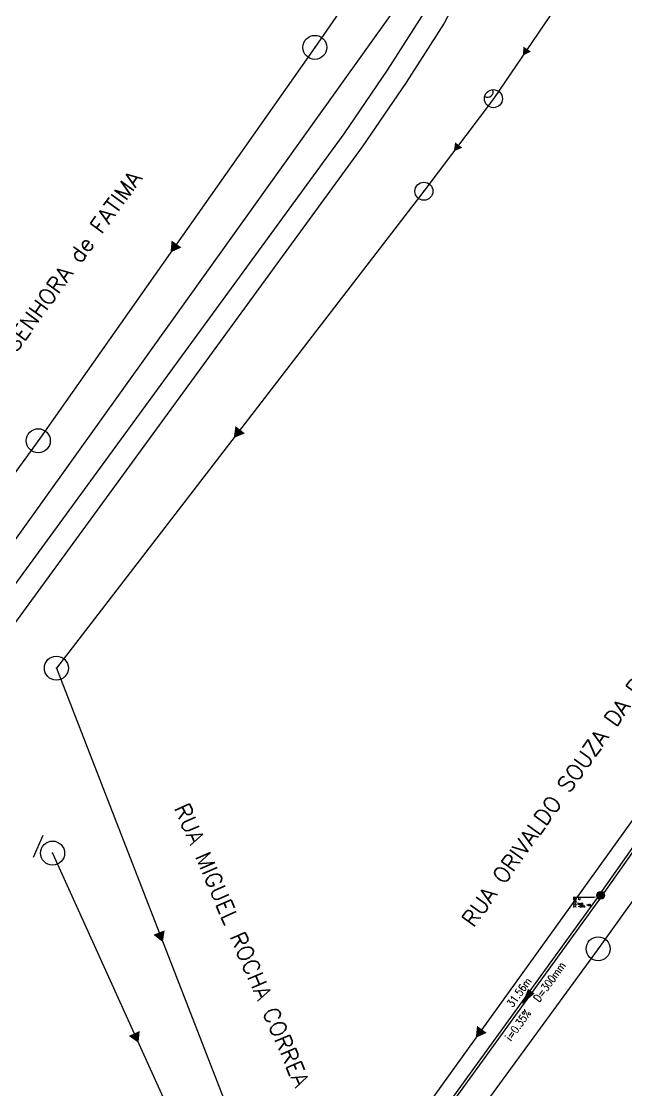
# Model space of a CAD drawing. Extents: x -289 to 361868, y -200 to 7352041.
# Drawn here: x 361077.4 to 361153, y 7351568.8 to 7351702.4 of the extents above; entities that cross this region are included whole.
import ezdxf
from ezdxf.enums import TextEntityAlignment as Align

# ---------------------------------------------------------------- set-up
doc = ezdxf.new("R2010")
doc.units = 0
for name, color, linetype in [('ALINHA-DEF', 7, 'Continuous'), ('ESGOTO', 7, 'Continuous'), ('PONTOS-CAIXAS_U', 1, 'Continuous'), ('PS_IND_COMPRIMENTO', 7, 'Continuous'), ('PS_IND_DIAMETRO', 7, 'Continuous'), ('PS_IND_FLUXO', 3, 'Continuous'), ('PS_IND_INCLINACAO', 7, 'Continuous'), ('PS_PONTOS_IDENTIFICACAO_LIN', 7, 'Continuous'), ('PS_PONTOS_IDENTIFICACAO_TXT', 7, 'Continuous'), ('TUBO_PVC', 1, 'Continuous'), ('TXT-LOGRAD', 3, 'Continuous')]:
    doc.layers.add(name, color=color, linetype=linetype)
doc.styles.add('ROMANS', font='ROMANS.shx', dxfattribs={"height": 2})
doc.styles.add('SABESP', font='ROMANS.shx', dxfattribs={"height": 2})

# ---------------------------------------------------------------- blocks, each defined once
blk = doc.blocks.new('DGE001A')
at = {"color": 0}
blk.add_lwpolyline([(0, 0, 1.5, 0, 0), (1.3, 0, 0, 0, 0)], format="xyseb", dxfattribs=at)
blk = doc.blocks.new('DRE010B')
at = {"color": 0}
blk.add_arc((0.44, 1.45), 0.934, 182.2339, 323.8184, dxfattribs=at)
blk.add_point((0, 0), dxfattribs=at)
blk = doc.blocks.new('DRE010A')
at = {"color": 0}
blk.add_line((-2.49, -0.2), (-0.5, -2.45), dxfattribs=at)
blk.add_point((0, 0), dxfattribs=at)
blk = doc.blocks.new('DGE012A')
at = {"color": 0}
blk.add_circle((0, 0), 1.5, dxfattribs=at)
blk.add_point((0, 0), dxfattribs=at)
blk = doc.blocks.new('*U3306', base_point=(9690.446, 9362.01))
at = {"const_width": 0.24, "flags": 128}
blk.add_lwpolyline([(9690.326, 9362.01, 1), (9690.566, 9362.01, 1)], format="xyb", close=True, dxfattribs=at)
blk.add_circle((9690.446, 9362.01), 0.24)

msp = doc.modelspace()

# ---------------------------------------------------------------- linework, layer by layer
at = {"layer": 'ALINHA-DEF'}
msp.add_lwpolyline([(361052.73, 7351599.42), (361053.56, 7351600.56), (361117.67, 7351688.35), (361123.08, 7351696.31), (361127.77, 7351703.62), (361131.84, 7351711.36), (361133.99, 7351716.21), (361135.7, 7351720.02), (361136.28, 7351721.3), (361137.55, 7351720.73), (361138.83, 7351720.15), (361138.26, 7351718.88), (361136.55, 7351715.07), (361134.36, 7351710.14), (361130.19, 7351702.2), (361125.42, 7351694.77), (361119.95, 7351686.73), (361058.37, 7351602.39), (361056.38, 7351600.76), (361054.48, 7351598.15), (361052.73, 7351599.42)], close=True, dxfattribs=at)
at = {"layer": 'ESGOTO', "color": 3}
for points in [[(361124.35, 7351714.09), (361114.02, 7351699.17)], [(361130.35, 7351712.85), (360962.88, 7351478.85)], [(361144.76, 7351705.14), (361136.33, 7351692.76)], [(361114.02, 7351699.17), (361079.47, 7351650.02)], [(361136.33, 7351692.76), (361127.65, 7351681.19)], [(361127.65, 7351681.19), (361081.73, 7351621.61)], [(361079.47, 7351650.02), (361047.41, 7351605.95)], [(361191.47, 7351645.16), (361149.41, 7351586.54)], [(361081.73, 7351621.61), (361107.39, 7351555.54)], [(361157.62, 7351608.09), (361112.16, 7351544.86)], [(361081.26, 7351598.5), (361101.66, 7351553.43)], [(361149.41, 7351586.54), (361114.69, 7351539)]]:
    msp.add_lwpolyline(points, dxfattribs=at)
at = {"layer": 'PS_IND_FLUXO'}
msp.add_lwpolyline([(361141.06, 7351581.24, 1, 0, 0), (361139.89, 7351579.62, 0, 0, 0)], format="xyseb", dxfattribs=at)
at = {"layer": 'PS_PONTOS_IDENTIFICACAO_LIN', "linetype": 'Continuous'}
msp.add_lwpolyline([(361149.08, 7351593.01), (361148.87, 7351592.95), (361146.31, 7351592.95)], dxfattribs=at)
at = {"layer": 'TUBO_PVC'}
for points in [[(361170.38, 7351622.51), (361170.51, 7351622.42), (361150.13, 7351593.52), (361150.01, 7351593.61), (361149.88, 7351593.69), (361170.26, 7351622.59)], [(361149.45, 7351592.83), (361149.57, 7351592.74), (361131.62, 7351567.95), (361131.5, 7351568.04), (361131.38, 7351568.13), (361149.33, 7351592.92)]]:
    msp.add_lwpolyline(points, close=True, dxfattribs=at)

# ---------------------------------------------------------------- block references
at = {"layer": 'ESGOTO', "color": 2}
for name, p, rotation in [('DGE012A', (361114.02, 7351699.17), 235.30285919), ('DGE001A', (361096.74, 7351674.6), 234.88989228), ('DGE012A', (361079.47, 7351650.02), 233.96490712), ('DGE001A', (361104.69, 7351651.4), 232.37631439), ('DGE012A', (361081.73, 7351621.61), 291.224984962), ('DRE010A', (361081.26, 7351598.5), 294.352908359), ('DGE012A', (361081.26, 7351598.5), 294.352911066), ('DGE001A', (361094.56, 7351588.57), 291.22800389), ('DGE012A', (361149.41, 7351586.54), 233.85815125), ('DGE001A', (361134.89, 7351576.48), 234.28141806), ('DGE001A', (361091.46, 7351575.97), 294.352911039)]:
    msp.add_blockref(name, p, dxfattribs=dict(at, rotation=rotation))
for name, p, xscale, yscale, rotation in [('DGE001A', (361140.55, 7351698.95), 0.7500000000000001, 0.7500000000000001, 235.7645253299999), ('DGE012A', (361136.33, 7351692.76), 0.75, 0.75, 235.74761379), ('DRE010B', (361136.33, 7351692.76), 0.75, 0.75, 55.747614951), ('DGE001A', (361131.99, 7351686.97), 0.75, 0.75, 233.09725452), ('DGE012A', (361127.65, 7351681.19), 0.75, 0.75, 233.12218471)]:
    msp.add_blockref(name, p, dxfattribs=dict(at, xscale=xscale, yscale=yscale, rotation=rotation))
at = {"layer": 'PONTOS-CAIXAS_U', "xscale": 2, "yscale": 2, "zscale": 2}
msp.add_blockref('*U3306', (361149.73, 7351593.22), dxfattribs=at)

# ---------------------------------------------------------------- texts
at = {"layer": 'PS_IND_COMPRIMENTO', "style": 'ROMANS', "width": 0.8}
msp.add_text('31.56m', height=1, rotation=54.0917, dxfattribs=at).set_placement((361139.54, 7351581.11), align=Align.MIDDLE_CENTER)
at = {"layer": 'PS_IND_DIAMETRO', "style": 'ROMANS', "width": 0.8}
msp.add_text('D=300mm', height=1, rotation=54.0917, dxfattribs=at).set_placement((361143.34, 7351582.43), align=Align.MIDDLE_CENTER)
at = {"layer": 'PS_IND_INCLINACAO', "style": 'ROMANS', "width": 0.8}
msp.add_text('i=0.35%', height=1, rotation=54.0917, dxfattribs=at).set_placement((361139.41, 7351577.01), align=Align.MIDDLE_CENTER)
at = {"layer": 'PS_PONTOS_IDENTIFICACAO_TXT', "style": 'ROMANS', "width": 0.8}
for s, p in [('P.V. 43', (361146.31, 7351592.65)), ('EST. ', (361146.31, 7351592.35)), ('C.T. 0.925', (361146.31, 7351592.05)), ('1.00', (361147.94, 7351591.9)), ('C.F. -0.075', (361146.31, 7351591.75))]:
    msp.add_text(s, height=0.2, dxfattribs=at).set_placement(p)
at = {"layer": 'TXT-LOGRAD', "style": 'SABESP'}
for s, rotation, p in [('AVENIDA NOSSA SENHORA de FATIMA', 54.0541, (361077.3, 7351663.5)), ('RUA ORIVALDO SOUZA DA ROCHA', 54.6341, (361145.88, 7351607.74)), ('RUA MIGUEL ROCHA CORREA', -66.5954, (361104.92, 7351587.01))]:
    msp.add_text(s, height=2, rotation=rotation, dxfattribs=at).set_placement(p, align=Align.MIDDLE_CENTER)

doc.saveas('drawing.dxf')
